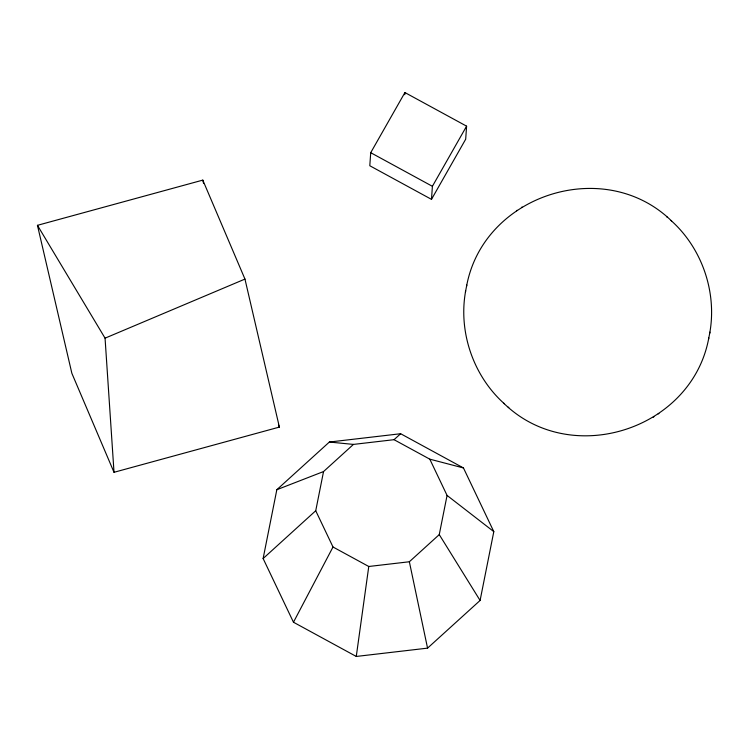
<?xml version="1.0" encoding="UTF-8"?>
<svg xmlns="http://www.w3.org/2000/svg" width="749" height="749" viewBox="0 0 749 749"><rect width="100%" height="100%" fill="white"/><g stroke="black" fill="none" stroke-linecap="round" stroke-linejoin="round"><path stroke-width="1.12" d="M370.718 152.693L369.8 165.744L431.49 199.356L465.691 139.202L466.599 126.16L404.919 92.548L370.718 152.693L432.398 186.304L431.49 199.356M404.769 94.72L404.919 92.548M356.271 656.452L368.77 566.487L333.005 547.004L315.732 510.743L323.54 471.552L353.444 444.41L394.03 439.682L429.795 459.165L463.462 467.956L493.806 531.64L480.09 600.464L427.557 648.138L356.271 656.452L293.468 622.232L263.124 558.539L276.83 489.715L329.363 442.041L400.649 433.727L463.462 467.956M465.663 290.855C458.154 331.826 473.274 375.998 504.339 403.748M709.687 333.389C717.205 292.428 702.085 248.247 671.01 220.496M466.552 286.296C483.358 194.459 604.677 155.558 671.638 221.039M503.721 403.205C570.672 468.687 691.992 429.786 708.797 337.949M465.419 292.129L466.796 285.032M708.563 339.222L709.93 332.116M368.77 566.487L409.357 561.759L439.26 534.608L447.069 495.426L429.795 459.165M293.468 622.232L333.005 547.004M432.398 186.304L466.599 126.16M263.124 558.539L315.732 510.743M394.03 439.682L400.649 433.727M521.444 207.464L522.09 207.033M516.473 210.759L517.166 210.3M653.259 417.212L653.914 416.781M658.184 413.944L658.886 413.495M114.017 472.301L105.057 338.164L244.96 279.087L202.801 180.116L37.45 225.327L71.867 373.32L114.017 472.301L279.377 427.089L244.96 279.087M276.83 489.715L323.54 471.552M329.363 442.041L353.444 444.41M447.069 495.426L493.806 531.64M666.563 216.611L667.144 217.126M508.215 407.128L508.796 407.634M439.26 534.608L480.09 600.464M37.45 225.327L105.057 338.164M278.459 424.936L279.377 427.089M202.801 180.116L203.597 183.533M409.357 561.759L427.557 648.138"/></g></svg>
